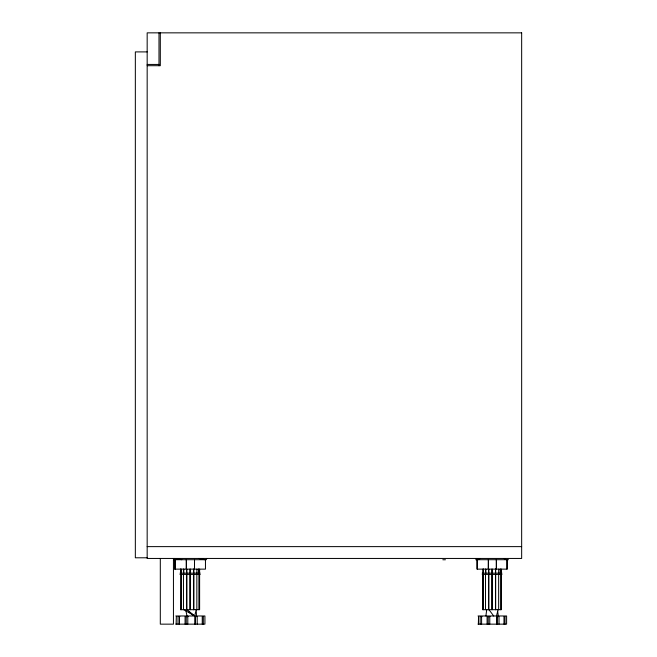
<?xml version="1.0" encoding="UTF-8"?>
<svg xmlns="http://www.w3.org/2000/svg" width="657" height="657" viewBox="0 0 657 657"><rect width="100%" height="100%" fill="white"/><g stroke="black" fill="none" stroke-linecap="round" stroke-linejoin="round"><path stroke-width="0.99" d="M176.339 616.603L176.133 624.15M180.7 609.688L180.7 574.415M183.467 609.688L183.467 574.415M186.309 569.134L186.309 559.707M186.539 609.688L186.539 574.415M190.16 573.159L190.16 569.134M193.774 573.159L193.774 569.134M194.464 569.134L194.538 559.707M198.373 573.159L198.373 569.134M482.796 609.688L482.796 574.415L482.796 609.688L501.39 609.688L501.39 574.415M483.404 573.159L483.404 569.134M485.515 573.159L485.515 569.134M485.86 573.159L485.86 569.134M488.882 573.159L488.882 569.134M492.093 609.688L492.093 574.415M496.405 569.134L496.405 559.707M497.177 624.15L497.177 616.603M498.663 573.159L498.663 569.134M499.016 624.15L499.016 616.603L496.774 616.603L496.774 624.15M485.893 615.979L486.722 609.688M496.478 615.979L498.08 609.688M206.865 558.45L206.298 559.707L173.448 559.707M480.481 558.45L477.869 559.707L476.226 558.45M147.168 51.903L135.342 51.903L135.342 557.793L147.168 557.793M147.168 64.435L158.994 64.435M147.168 65.7L160.308 65.7L160.308 32.85M147.168 546.624L521.658 546.624M475.668 559.707L508.518 559.707M442.818 559.764L445.446 559.764M179.969 573.159L200.229 573.159M482.189 573.159L501.997 573.159M179.969 574.415L200.229 574.415M482.189 574.415L501.997 574.415M180.576 609.688L199.613 609.688L199.613 574.415M175.813 615.979L204.918 615.979L204.918 624.15L175.813 624.15M478.033 615.979L506.604 615.979L506.604 624.15L478.033 624.15M179.846 616.603L178.039 616.603L178.039 624.15M188.025 616.603L185.077 616.603L185.077 624.15M481.959 616.603L480.177 616.603L480.177 624.15M489.999 616.603L487.1 616.603L487.1 624.15M174.015 558.45L181.8 559.707M198.513 558.45L204.631 559.707M503.705 558.45L506.317 559.707M183.853 609.688L194.62 615.979L196.246 609.688L196.459 615.979M188.945 611.979L194.62 615.979L187.007 609.688M488.997 609.688L493.694 615.979M185.882 610.591L187.007 615.979M497.694 611.486L498.293 615.979M507.138 559.707L507.138 569.134L477.048 569.134L477.048 559.707M506.974 559.707L506.974 569.134M505.028 624.15L505.028 616.603L503.985 616.603L503.985 624.15M501.39 569.134L501.39 573.159M500.683 569.134L500.683 573.159M500.683 574.415L500.683 609.688M500.166 569.134L500.166 573.159M498.663 574.415L498.663 609.688M496.331 559.707L496.331 569.134M495.649 569.134L495.649 573.159M495.649 574.415L495.649 609.688M495.526 569.134L495.526 573.159M495.526 574.415L495.526 609.688M492.093 569.134L492.093 573.159M491.97 569.134L491.97 573.159M491.97 574.415L491.97 609.688M489.769 616.603L489.769 624.15M488.882 574.415L488.882 609.688M488.537 569.134L488.537 573.159M488.537 574.415L488.537 609.688M488.217 616.603L488.217 624.15M485.515 574.415L485.515 609.688M483.503 569.134L483.503 573.159M483.404 574.415L483.503 609.688M482.796 569.134L482.796 573.159M481.606 616.603L481.606 624.15M478.559 624.15L478.559 616.603L478.353 624.15M477.212 559.707L477.212 569.134M205.46 559.707L205.46 569.134L174.828 569.134L174.828 559.707M203.317 624.15L203.317 616.603L202.257 616.603L202.257 624.15M199.613 569.134L199.613 573.159M198.899 569.134L198.899 573.159M198.899 574.415L198.899 609.688M197.207 624.15L197.207 616.603L194.924 616.603L194.924 624.15M196.845 569.134L196.845 573.159M196.845 574.415L196.845 609.688M195.334 616.603L195.334 624.15M193.774 574.415L193.774 609.688M193.651 569.134L193.651 573.159M193.651 574.415L193.651 609.688M190.16 574.415L190.16 609.688M190.037 569.134L190.037 573.159M190.037 574.415L190.037 609.688M187.795 616.603L187.795 624.15M186.892 569.134L186.892 573.159M186.892 574.415L186.892 609.688M186.539 569.134L186.539 573.159M186.383 559.707L186.383 569.134M186.218 616.603L186.218 624.15M183.82 569.134L183.82 573.159M183.467 569.134L183.467 573.159M181.316 569.134L181.422 573.159M181.422 574.415L181.316 609.688M180.7 569.134L180.7 573.159M180.576 569.134L180.576 573.159M179.492 616.603L179.492 624.15M173.448 558.45L173.448 624.15L160.308 624.15L160.308 558.45M158.994 32.85L158.994 65.7M521.658 32.85L147.168 32.85L147.168 558.45L521.658 558.45L521.658 32.85M488.381 569.134L488.381 559.707L488.307 569.134M175.017 569.134L175.017 559.707L174.992 569.134"/></g></svg>
